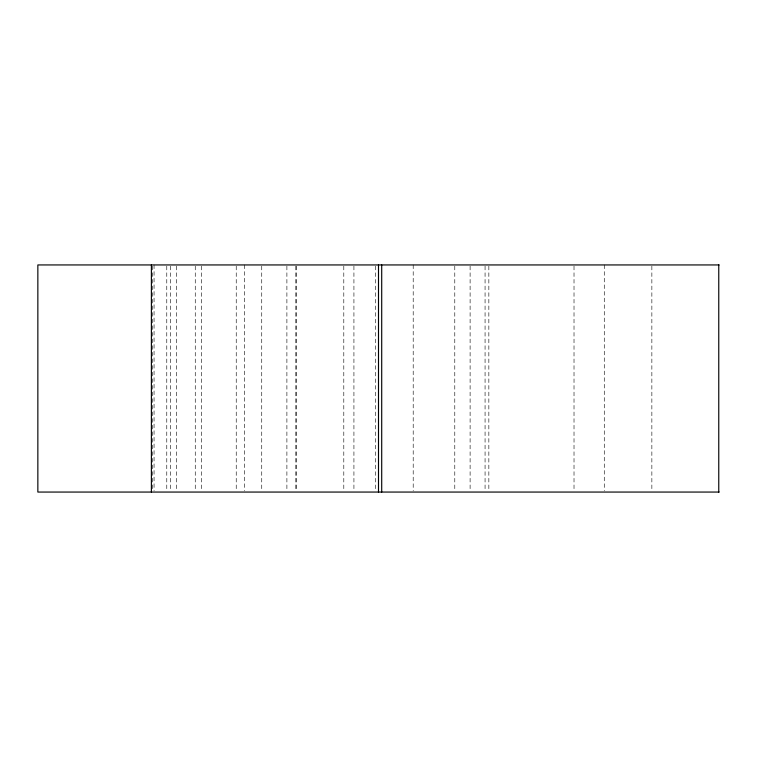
<?xml version="1.0" encoding="UTF-8"?>
<svg xmlns="http://www.w3.org/2000/svg" width="757" height="757" viewBox="0 0 757 757"><rect width="100%" height="100%" fill="white"/><g stroke="black" fill="none" stroke-linecap="round" stroke-linejoin="round"><path stroke-width="0.57" stroke-dasharray="3.79 2.84" d="M651.862 266.123L651.862 490.877M604.275 264.941L604.275 490.877M574.014 266.123L574.014 490.877M488.852 266.123L488.852 490.877M485.067 266.123L485.067 490.877M470.106 266.123L470.106 490.877M454.787 266.123L454.787 490.877M413.199 264.941L413.199 490.877M375.292 266.123L375.292 490.877M353.926 266.123L353.926 490.877M343.801 266.123L343.801 490.877M296.328 266.123L296.328 490.877M295.807 266.123L295.807 490.877M286.894 266.123L286.894 490.877M261.742 266.123L261.742 490.877M244.331 264.941L244.331 490.877M236.231 266.123L236.231 490.877M201.476 266.123L201.476 490.877M195.259 266.123L195.259 490.877M176.57 266.123L176.57 490.877M170.685 266.123L170.685 490.877M166.777 266.123L166.777 490.877M154.059 264.941L154.059 490.877M152.725 266.123L152.725 490.877"/><path stroke-width="1.14" d="M719.15 264.941L37.85 264.941L37.85 492.059L719.15 492.059M718.762 264.941L718.762 492.059M381.708 264.941L381.708 492.059M378.5 264.941L378.5 492.059M151.391 264.941L151.391 492.059"/></g></svg>
